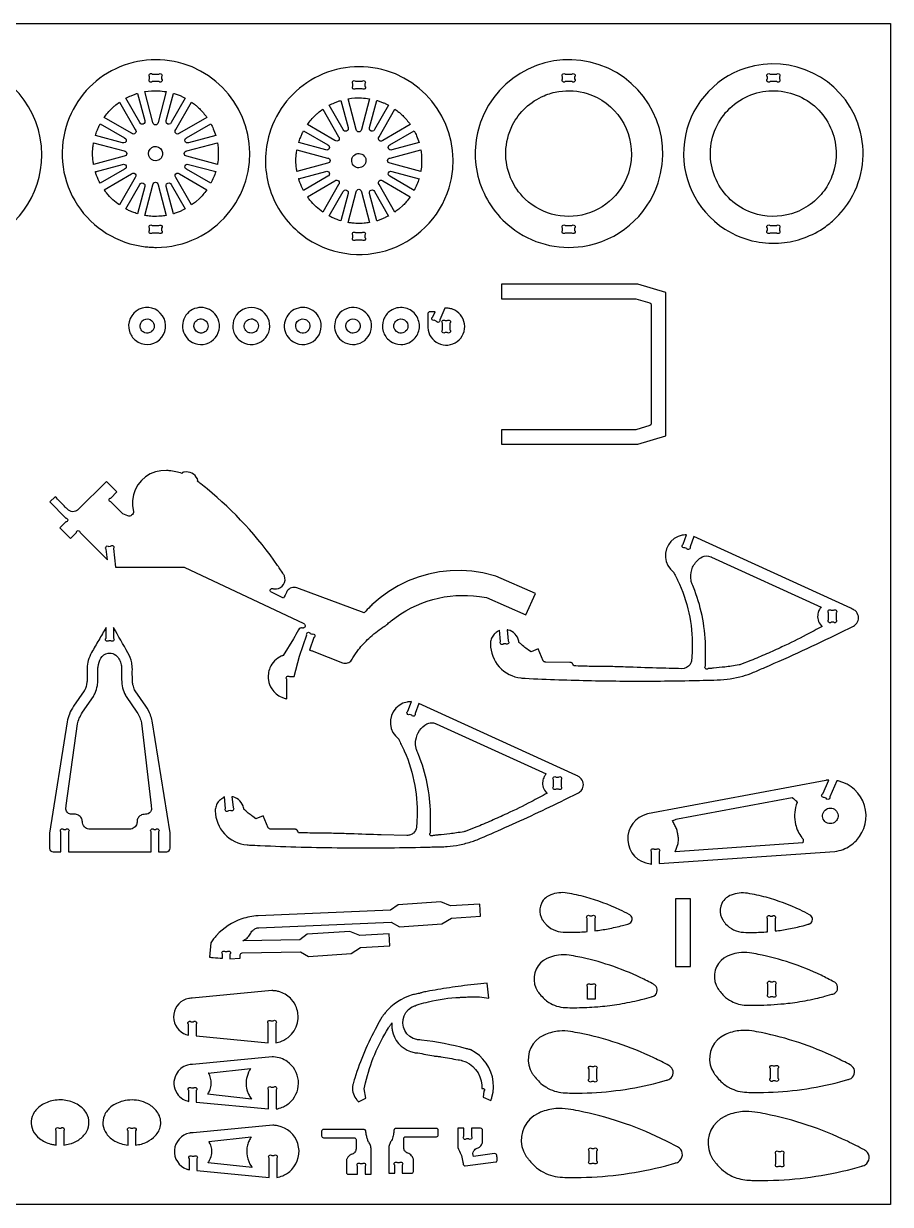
# Model space of a CAD drawing. Extents: x -15.6 to 56.9, y 0.6 to 39.9.
# Drawn here: x 28.03 to 56.89, y 0.56 to 39.87 of the extents above; entities that cross this region are included whole.
import ezdxf

# ---------------------------------------------------------------- set-up
doc = ezdxf.new("R2010")
doc.units = 0
doc.header["$MEASUREMENT"] = 0
doc.layers.get('0').update_dxf_attribs({"linetype": 'CONTINUOUS'})
doc.layers.add('SECTIONCUTEDGES', color=18, linetype='CONTINUOUS')

msp = doc.modelspace()

# ---------------------------------------------------------------- linework, layer by layer
msp.add_lwpolyline([(56.886, 0.563), (-15.622, 0.563), (-15.622, 39.866), (56.886, 39.866)], close=True)
at = {"layer": 'SECTIONCUTEDGES'}
for points in [[(22.978, 33.67, 0.325322), (26.472, 32.524, 0.325497), (28.635, 35.494, 0.371858), (25.968, 38.584, 0.371962), (22.523, 36.398, 0.115164), (22.432, 34.979, 0.115322)], [(32.447, 32.419, 0.112364), (33.79, 32.727, 0.210055), (35.423, 34.638, 0.414116), (33.336, 38.531, 0.414311), (29.443, 36.444, 0.221929), (29.822, 33.827, 0.222236), (32.07, 32.44, 0.015157), (32.252, 32.424, 0.014233)], [(44.256, 33.086, 0.206957), (46.651, 32.452, 0.283205), (49.153, 34.566, 0.410681), (47.195, 38.496, 0.410721), (43.242, 36.586, 0.157062), (43.185, 34.674, 0.156826)], [(51.37, 33.028, 0.096009), (52.413, 32.609, 0.068853), (53.262, 32.565, 0.067711), (54.012, 32.732, 0.064759), (54.722, 33.106, 0.042288), (55.093, 33.418, 0.076087), (55.634, 34.152, 0.210202), (55.802, 36.549, 0.404304), (52.073, 38.385, 0.290152), (50.026, 35.931, 0.289788)], [(32.311, 38.185), (32.532, 38.185, -1), (32.621, 38.096), (32.621, 38.023, -1), (32.532, 37.935), (32.311, 37.935, -1), (32.222, 38.023), (32.222, 38.096, -1)], [(37.16, 32.944, 0.254136), (40.073, 32.307, 0.254134), (42.192, 34.403, 0.414116), (40.105, 38.297, 0.414311), (36.213, 36.21, 0.14489), (36.203, 34.438, 0.144775)], [(46.063, 38.185), (46.284, 38.185, -1), (46.373, 38.096), (46.373, 38.023, -1), (46.284, 37.935), (46.063, 37.935, -1), (45.974, 38.023), (45.974, 38.096, -1)], [(52.879, 38.185), (53.101, 38.185, -1), (53.189, 38.096), (53.189, 38.023, -1), (53.101, 37.935), (52.879, 37.935, -1), (52.791, 38.023), (52.791, 38.096, -1)], [(39.08, 37.95), (39.302, 37.95, -1), (39.39, 37.862), (39.39, 37.789, -1), (39.302, 37.7), (39.08, 37.7, -1), (38.992, 37.789), (38.992, 37.862, -1)], [(31.817, 37.543), (32.06, 36.637, -1), (31.898, 36.57), (31.429, 37.382, -0.012176), (31.605, 37.466, -0.019565), (31.717, 37.511, -0.009363), (31.767, 37.527, 0.003121)], [(32.779, 37.601), (32.505, 36.58, -1), (32.334, 36.58), (32.061, 37.601, -0.057699), (32.509, 37.629, -0.024823)], [(33.411, 37.384), (32.941, 36.57, -1), (32.779, 36.637), (33.022, 37.545, 0.006199), (33.032, 37.542, -0.0186), (33.041, 37.54), (33.235, 37.469, -0.018388), (33.323, 37.428, 0.006129)], [(39.548, 37.367), (39.274, 36.345, -1), (39.104, 36.345), (38.83, 37.366, -0.057699), (39.278, 37.394, -0.024823)], [(44.729, 34.026, -0.211285), (44.082, 35.587, -0.111358), (44.309, 36.492, -0.08886), (44.739, 37.064, -0.085912), (45.358, 37.467, -0.063127), (45.846, 37.608, -0.114379), (46.794, 37.538, -0.173245), (47.917, 36.694, -0.172762), (48.253, 35.326, -0.286521), (46.897, 33.577, -0.286207)], [(54.357, 33.959, -0.083314), (53.751, 33.594, -0.158081), (52.465, 33.514, -0.418063), (50.968, 36.087, -0.417665), (53.561, 37.552, -0.195857), (54.802, 36.582, -0.195502), (55.014, 35.017, -0.076037), (54.765, 34.434, -0.077055)], [(31.216, 37.251), (31.745, 36.336, -1), (31.624, 36.215), (30.709, 36.743, -0.014778), (30.832, 36.9, -0.028539), (30.975, 37.053, -0.018438), (31.064, 37.132, -0.011345)], [(34.131, 36.744), (33.215, 36.215, -1), (33.094, 36.336), (33.623, 37.251, 0.006303), (33.688, 37.204, -0.01891), (33.752, 37.155, -0.017187), (33.829, 37.088, -0.012321), (33.93, 36.987, -0.018926), (34.013, 36.893, -0.012469)], [(37.986, 37.017), (38.514, 36.101, -1), (38.394, 35.98), (37.478, 36.509, -0.014778), (37.601, 36.666, -0.028539), (37.745, 36.819, -0.018438), (37.834, 36.898, -0.011345)], [(38.587, 37.309), (38.829, 36.403, -1), (38.667, 36.336), (38.199, 37.148, -0.012176), (38.374, 37.231, -0.019565), (38.487, 37.276, -0.009363), (38.537, 37.293, 0.003121)], [(40.18, 37.15), (39.711, 36.336, -1), (39.549, 36.403), (39.792, 37.31, 0.006199), (39.801, 37.308, -0.0186), (39.81, 37.305), (40.004, 37.234, -0.018388), (40.093, 37.193, 0.006129)], [(40.9, 36.509), (39.984, 35.98, -1), (39.864, 36.101), (40.392, 37.017, 0.006303), (40.457, 36.969, -0.01891), (40.521, 36.921, -0.017187), (40.598, 36.853, -0.012321), (40.699, 36.753, -0.018926), (40.783, 36.659, -0.012469)], [(30.577, 36.531), (31.39, 36.062, -1), (31.322, 35.9), (30.417, 36.142, -0.012918), (30.473, 36.304, -0.018758), (30.518, 36.412, -0.010898), (30.547, 36.472, 0.003632)], [(34.423, 36.143), (33.517, 35.9, -1), (33.45, 36.062), (34.262, 36.531, -0.026072), (34.342, 36.362, -0.02074)], [(37.347, 36.296), (38.159, 35.827, -1), (38.092, 35.665), (37.186, 35.908, -0.012918), (37.242, 36.069, -0.018758), (37.287, 36.178, -0.010898), (37.317, 36.237, 0.003632)], [(41.192, 35.908), (40.286, 35.665, -1), (40.219, 35.827), (41.031, 36.296, -0.026072), (41.111, 36.128, -0.020703)], [(30.359, 35.899), (31.38, 35.626, -1), (31.38, 35.455), (30.359, 35.181, 0.006429), (30.347, 35.255, -0.01929), (30.336, 35.329), (30.326, 35.54), (30.336, 35.752, -0.018896), (30.347, 35.825, 0.006298)], [(32.511, 35.32, -0.781821), (32.237, 35.691, -0.781093), (32.653, 35.492, -0.122906), (32.603, 35.389, -0.122447)], [(34.481, 35.181), (33.459, 35.455, -1), (33.459, 35.626), (34.48, 35.899, -0.035509), (34.51, 35.57, -0.037792), (34.493, 35.26, -0.007975), (34.487, 35.22, 0.002658)], [(37.128, 35.665), (38.149, 35.391, -1), (38.149, 35.22), (37.129, 34.947, 0.006429), (37.116, 35.02, -0.01929), (37.106, 35.094), (37.095, 35.306), (37.106, 35.517, -0.018896), (37.116, 35.591, 0.006298)], [(39.279, 35.085, -0.385134), (38.979, 35.193, -0.384041), (39.056, 35.503, -0.445044), (39.398, 35.418, -0.443903)], [(41.25, 34.947), (40.229, 35.22, -1), (40.229, 35.391), (41.25, 35.665, -0.035509), (41.279, 35.335, -0.037792), (41.262, 35.025, -0.007975), (41.256, 34.986, 0.002658)], [(30.415, 34.937), (31.323, 35.181, -1), (31.39, 35.019), (30.578, 34.55, -0.020623), (30.457, 34.815, -0.019978), (30.42, 34.919, -0.019766), (30.418, 34.928, 0.006588)], [(34.262, 34.55), (33.45, 35.019, -1), (33.517, 35.181), (34.423, 34.938, -0.023422), (34.352, 34.743, -0.022807)], [(30.709, 34.337), (31.624, 34.865, -1), (31.745, 34.745), (31.217, 33.829, -0.024397), (31.004, 34.002, -0.042082), (30.79, 34.229, -0.010889), (30.749, 34.282, 0.00363)], [(33.623, 33.829), (33.094, 34.745, -1), (33.215, 34.865), (34.13, 34.337, -0.014529), (33.995, 34.164, -0.022653), (33.9, 34.06), (33.752, 33.925, -0.018394), (33.688, 33.876, 0.006131)], [(37.185, 34.703), (38.092, 34.946, -1), (38.159, 34.784), (37.347, 34.315, -0.020623), (37.226, 34.581, -0.019978), (37.189, 34.684, -0.019766), (37.187, 34.694, 0.006588)], [(37.478, 34.102), (38.394, 34.631, -1), (38.514, 34.51), (37.986, 33.595, -0.024397), (37.773, 33.768, -0.042082), (37.559, 33.994, -0.010889), (37.518, 34.048, 0.00363)], [(40.392, 33.595), (39.864, 34.51, -1), (39.984, 34.631), (40.9, 34.103, -0.014529), (40.764, 33.93, -0.022653), (40.67, 33.825), (40.521, 33.691, -0.018394), (40.458, 33.642, 0.006131)], [(41.031, 34.315), (40.219, 34.784, -1), (40.286, 34.946), (41.192, 34.704, -0.023422), (41.122, 34.508, -0.022807)], [(31.429, 33.698), (31.898, 34.51, -1), (32.06, 34.443), (31.817, 33.537, -0.012234), (31.661, 33.591, -0.017991), (31.557, 33.635, -0.010478), (31.493, 33.666, 0.003492)], [(32.061, 33.479), (32.334, 34.501, -1), (32.505, 34.501), (32.779, 33.48, -0.013089), (32.596, 33.457, -0.036535), (32.316, 33.451, -0.015577), (32.203, 33.46, -0.012352)], [(33.022, 33.536), (32.779, 34.443, -1), (32.941, 34.51), (33.411, 33.697, 0.006248), (33.323, 33.653, -0.018746), (33.235, 33.611), (33.041, 33.541, -0.018599), (33.032, 33.538, 0.006199)], [(38.199, 33.463), (38.668, 34.276, -1), (38.829, 34.209), (38.587, 33.303, -0.012234), (38.431, 33.357, -0.017991), (38.327, 33.4, -0.010478), (38.262, 33.431, 0.003492)], [(38.83, 33.245), (39.104, 34.266, -1), (39.274, 34.266), (39.548, 33.245, -0.013089), (39.365, 33.223, -0.036535), (39.085, 33.216, -0.015577), (38.972, 33.225, -0.012352)], [(39.792, 33.301), (39.549, 34.209, -1), (39.711, 34.276), (40.18, 33.462, 0.006248), (40.093, 33.419, -0.018746), (40.004, 33.377), (39.81, 33.306, -0.018599), (39.801, 33.304, 0.006199)], [(32.621, 33.057), (32.621, 32.984, -1), (32.532, 32.896), (32.311, 32.896, -1), (32.222, 32.984), (32.222, 33.057, -1), (32.311, 33.146), (32.532, 33.146, -1)], [(46.063, 33.146), (46.284, 33.146, -1), (46.373, 33.057), (46.373, 32.984, -1), (46.284, 32.896), (46.063, 32.896, -1), (45.974, 32.984), (45.974, 33.057, -1)], [(52.879, 33.146), (53.101, 33.146, -1), (53.189, 33.057), (53.189, 32.984, -1), (53.101, 32.896), (52.879, 32.896, -1), (52.791, 32.984), (52.791, 33.057, -1)], [(39.08, 32.911), (39.302, 32.911, -1), (39.39, 32.823), (39.39, 32.75, -1), (39.302, 32.661), (39.08, 32.661, -1), (38.992, 32.75), (38.992, 32.823, -1)], [(43.943, 25.864), (48.481, 25.864), (49.409, 26.145), (49.409, 30.913), (48.481, 31.194), (43.943, 31.194), (43.943, 30.709), (48.409, 30.709), (48.88, 30.568, -0.331314), (48.925, 30.508), (48.925, 26.549, -0.331314), (48.88, 26.489), (48.409, 26.348), (43.943, 26.348)], [(31.749, 29.326, 0.865068), (32.651, 30.144, 0.86425), (31.552, 29.618, 0.072818), (31.629, 29.458, 0.072347)], [(33.566, 29.308, 0.318391), (34.276, 29.289, 0.317954), (34.53, 29.954, 0.517503), (33.591, 30.312, 0.517001)], [(35.216, 29.326, 0.74091), (36.199, 29.977, 0.740811), (35.02, 29.984, 0.14889), (35.018, 29.625, 0.148825)], [(36.93, 29.326, 0.331799), (37.665, 29.29, 0.331521), (37.909, 29.984, 0.502041), (36.979, 30.312, 0.501728)], [(38.652, 29.29, 0.63423), (39.609, 29.859, 0.633992), (38.561, 30.236, 0.223996), (38.384, 29.742, 0.223818)], [(40.222, 29.308, 0.166963), (40.587, 29.185, 0.218695), (41.065, 29.409, 0.177291), (41.206, 29.793, 0.171132), (41.065, 30.192, 0.189397), (40.686, 30.409, 0.183559), (40.246, 30.311, 0.164151), (40.013, 30.011, 0.158029), (40.003, 29.618, 0.081931), (40.083, 29.452, 0.075339)], [(42.055, 30.394), (41.886, 30.008, -1), (41.769, 29.962), (41.702, 29.992, -1), (41.657, 30.108), (41.729, 30.274), (41.548, 30.274, 0.146455), (41.515, 30.257, 0.196282), (41.482, 30.182), (41.483, 29.749, 0.597776), (42.463, 29.285, 0.597766), (42.309, 30.359, 0.052723), (42.194, 30.387, 0.044487)], [(32.069, 29.575, -0.127868), (31.962, 29.645, -0.137935), (31.908, 29.753, -0.320239), (32.025, 30.006, -0.324958), (32.299, 29.976, -0.217691), (32.377, 29.794, -0.220677), (32.29, 29.618, -0.140127), (32.164, 29.565, -0.112138)], [(33.874, 29.572, -0.15519), (33.747, 29.658, -0.312546), (33.731, 29.923, -0.392669), (34.039, 30.011, -0.389755), (34.152, 29.709, -0.204093), (34.026, 29.584, -0.136251), (33.886, 29.569, -0.015884), (33.88, 29.57, -0.015468)], [(35.458, 29.618, -0.389326), (35.417, 29.938, -0.393682), (35.73, 30.003, -0.425563), (35.804, 29.672, -0.30245), (35.56, 29.569, -0.064927), (35.506, 29.587, -0.063676)], [(37.1, 29.719, -0.275396), (37.141, 29.952, -0.267762), (37.37, 30.032, -0.183622), (37.507, 29.948, -0.175376), (37.558, 29.788, -0.249087), (37.449, 29.601, -0.472136)], [(38.915, 29.578, -0.160814), (38.8, 29.669, -0.156528), (38.76, 29.813, -0.261047), (38.877, 30.004, -0.251161), (39.109, 30.009, -0.13635), (39.195, 29.929, -0.240204), (39.214, 29.709, -0.195756), (39.092, 29.584, -0.192418)], [(40.509, 29.578, -0.355945), (40.356, 29.836, -0.188687), (40.44, 29.983, -0.315158), (40.713, 30.002, -0.316961), (40.822, 29.753, -0.219082), (40.706, 29.594, -0.217765)], [(42.06, 29.98), (42.134, 29.98, -1), (42.222, 29.892), (42.222, 29.67, -1), (42.134, 29.582), (42.06, 29.582, -1), (41.972, 29.67), (41.972, 29.892, -1)], [(28.898, 23.943), (29.436, 23.404, -1), (29.436, 23.279), (29.235, 23.079), (29.585, 22.728), (29.785, 22.928, -1), (29.91, 22.928), (30.816, 22.02), (30.781, 22.368, -1), (30.86, 22.464), (30.925, 22.471, -1), (31.022, 22.392), (31.085, 21.776), (33.37, 21.776), (37.357, 19.893, -0.168887), (37.396, 19.852, -0.362921), (37.371, 19.761, -0.089504), (37.348, 19.75, -0.079719), (37.319, 19.748, 0.015746), (37.282, 19.75, 0.104795), (37.241, 19.741, 0.167951), (37.178, 19.684, -0.009744), (37.01, 19.39), (36.665, 18.833, -0.104608), (36.654, 18.827, 0.035992), (36.608, 18.81, 0.188726), (36.23, 18.422, 0.136053), (36.177, 18.015, 0.111308), (36.288, 17.724, 0.142971), (36.62, 17.443, 0.032757), (36.679, 17.422, 0.017693), (36.791, 17.393), (36.791, 18.041, -1), (36.879, 18.129), (37.041, 18.129), (37.21, 18.816), (37.458, 19.516, -1), (37.571, 19.57), (37.64, 19.545, -1), (37.693, 19.432), (37.545, 19.015, -0.0051), (37.645, 18.983, -0.011435), (37.69, 18.967), (38.646, 18.591, 0.161502), (38.816, 18.585, 0.169689), (38.948, 18.68, 0.018768), (38.993, 18.751, -0.030198), (39.181, 19.028, -0.042786), (39.524, 19.404, -0.036783), (39.988, 19.771, -0.013895), (40.037, 19.803, 0.025116), (40.085, 19.835, 0.025774), (40.15, 19.889, -0.018155), (40.269, 19.991, -0.204103), (43.202, 20.802), (43.439, 20.762), (44.754, 20.187), (45.067, 20.902), (43.752, 21.477), (43.313, 21.58), (42.955, 21.636), (42.593, 21.66), (42.23, 21.653), (41.869, 21.614), (41.513, 21.544), (41.165, 21.444), (40.826, 21.313), (40.5, 21.154), (40.189, 20.967), (39.896, 20.754), (39.622, 20.516, 0.013028), (39.57, 20.465, -0.002171), (39.369, 20.256), (37.124, 21.087, 0.161142), (36.944, 21.087, 0.167596), (36.807, 20.982, 0.03262), (36.78, 20.935, -0.002417), (36.683, 20.74), (36.255, 20.955, -0.162704), (36.238, 20.982, -0.252017), (36.255, 21.045, -0.283369), (36.321, 21.062, 0.098494), (36.445, 21.049, 0.501374), (36.71, 21.481, 0.048434), (36.684, 21.531, 0.007698), (36.486, 21.828, 0.069513), (34.139, 24.378, 0.005338), (33.928, 24.548, 0.010401), (33.817, 24.632, -0.035073), (33.828, 24.651, 0.136057), (33.831, 24.662, 0.100505), (33.83, 24.67, 0.016455), (33.812, 24.712, 0.341491), (33.373, 24.939, 0.016455), (33.328, 24.929, 0.112005), (33.322, 24.926, 0.134653), (33.317, 24.92, -0.022312), (33.306, 24.892, 0.028235), (33.093, 24.95, 0.028606), (32.879, 24.983, 0.006314), (32.812, 24.988, 0.013802), (32.781, 24.989), (32.597, 24.982), (32.417, 24.943), (32.246, 24.875), (32.089, 24.778), (31.95, 24.656), (31.834, 24.513), (31.745, 24.352), (31.684, 24.178), (31.653, 23.996), (31.653, 23.812), (31.685, 23.63, -0.120312), (31.671, 23.561, -0.115005), (31.625, 23.503, -0.125142), (31.565, 23.476, -0.119875), (31.497, 23.481), (31.337, 23.543), (30.934, 23.95, -1), (30.934, 24.075), (31.136, 24.276), (30.786, 24.627), (29.849, 23.691, -0.145804), (29.714, 23.624, -0.210214), (29.527, 23.67, -0.016381), (29.519, 23.676, -0.008191), (29.503, 23.691, -0.009829), (29.416, 23.775, 0.001638), (29.075, 24.119)], [(50.341, 22.793), (50.219, 22.451, -1), (50.107, 22.397), (50.038, 22.422, -1), (49.984, 22.535), (50.096, 22.85, -0.009124), (50.002, 22.843, 0.035207), (49.952, 22.836), (49.815, 22.794), (49.689, 22.724), (49.581, 22.629), (49.495, 22.514), (49.434, 22.384), (49.401, 22.244), (49.399, 22.1), (49.426, 21.959), (49.481, 21.827), (49.563, 21.708), (49.668, 21.61, -0.066761), (49.68, 21.587, 0.023228), (49.698, 21.544, 0.00512), (49.782, 21.377, -0.014428), (49.862, 21.208, -0.05613), (50.204, 20.108, -0.057387), (50.288, 18.984, -0.014084), (50.268, 18.682, -0.122169), (50.216, 18.536, -0.258679), (49.942, 18.393, -0.000991), (49.096, 18.415, -0.003047), (48.063, 18.45, 0.006155), (47.506, 18.465, 0.003714), (47.222, 18.467, -0.004918), (46.937, 18.47, -0.002398), (46.64, 18.478, 0.000799), (46.343, 18.486, 0.028598), (46.319, 18.542, 0.161536), (46.267, 18.592, 0.057098), (46.243, 18.601, 0.047308), (46.213, 18.605), (45.416, 18.606, -0.081624), (45.377, 18.617, -0.074835), (45.34, 18.641, -0.020482), (45.333, 18.648, -0.045194), (45.33, 18.652), (45.164, 19.053), (44.924, 18.954), (44.87, 18.989, -0.015251), (44.715, 19.104, -0.015251), (44.568, 19.228, 0.009145), (44.528, 19.261, -0.096768), (44.52, 19.271, -0.120073), (44.516, 19.286, 0.047499), (44.513, 19.314, 0.141524), (44.389, 19.548, 0.141524), (44.159, 19.681, 0.016567), (44.14, 19.685, -0.005522), (44.122, 19.688), (44.159, 19.322, -1), (44.08, 19.225), (44.007, 19.218, -1), (43.91, 19.297), (43.872, 19.675, 0.004185), (43.763, 19.601, 0.073254), (43.67, 19.514, 0.086359), (43.593, 19.374, 0.085895), (43.568, 19.215, 0.181323), (43.866, 18.457, 0.182665), (44.584, 18.086, 0.017132), (44.723, 18.074, 0.002988), (45.848, 18.028, 0.006952), (48.015, 17.982, 0.006952), (50.183, 17.997, 0.001959), (51.124, 18.02, 0.061284), (51.977, 18.149, 0.032703), (52.329, 18.273, 0.000916), (52.707, 18.436, 0.00617), (53.961, 18.995, 0.006143), (55.206, 19.589), (55.659, 19.814, 0.107121), (55.768, 19.911, 0.158648), (55.825, 20.087, 0.179758), (55.753, 20.283, 0.084569), (55.659, 20.36, 0.011402), (55.629, 20.377, 0.006019), (55.57, 20.406)], [(50.841, 18.396), (50.818, 18.396, -1), (50.73, 18.484), (50.73, 18.535, -0.005457), (50.73, 18.791, -0.005557), (50.733, 18.912, 0.010785), (50.734, 19.034, 0.044291), (50.638, 20.045, 0.045327), (50.37, 21, 0.011839), (50.284, 21.21, -0.056794), (50.248, 21.327, -0.12358), (50.27, 21.682, -0.12042), (50.46, 21.994, -0.074062), (50.618, 22.112, -0.231079), (50.903, 22.121, -0.017826), (50.915, 22.115, 0.011527), (50.928, 22.109), (54.582, 20.443, 0.033575), (54.526, 20.364, 0.089461), (54.472, 20.224, 0.115413), (54.481, 20.017, 0.115536), (54.58, 19.836, 0.020408), (54.597, 19.819, -0.006802), (54.615, 19.801, -0.003887), (54.084, 19.518, -0.01123), (53.275, 19.118, -0.006478), (52.761, 18.886, -0.006479), (52.241, 18.667), (51.891, 18.529, -0.027258), (51.849, 18.52, -0.004531), (51.595, 18.479, -0.00906), (51.374, 18.45, -0.005336), (50.999, 18.411, -0.019134), (50.96, 18.409, -0.021054)], [(54.83, 20.028), (54.83, 20.249, -1), (54.918, 20.338), (54.992, 20.338, -1), (55.08, 20.249), (55.08, 20.028, -1), (54.992, 19.939), (54.918, 19.939, -1)], [(29.272, 12.299), (29.272, 12.958, -1), (29.36, 13.046), (29.433, 13.046, -1), (29.522, 12.958), (29.522, 12.299), (32.272, 12.299), (32.272, 12.958, -1), (32.36, 13.046), (32.433, 13.046, -1), (32.522, 12.958), (32.522, 12.299), (32.793, 12.3, 0.185813), (32.869, 12.339, 0.172664), (32.904, 12.424), (32.904, 12.925), (32.309, 16.653, 0.048631), (32.251, 16.853, 0.053476), (32.097, 17.145), (31.743, 17.662, -0.042369), (31.71, 17.727, -0.05136), (31.661, 17.895, -0.022282), (31.653, 17.959, -0.018567), (31.649, 18.036, -0.006146), (31.648, 18.376, 0.052443), (31.627, 18.593, 0.080341), (31.503, 18.922, 0.0006), (31.022, 19.76), (31.022, 19.412, -1), (30.933, 19.323), (30.86, 19.323, -1), (30.772, 19.412), (30.772, 19.76, -0.001265), (30.531, 19.346, 0.003794), (30.292, 18.931, 0.058244), (30.182, 18.67, 0.063092), (30.142, 18.413, 0.016618), (30.143, 18.106, -0.039019), (30.136, 17.942, -0.08946), (30.054, 17.673, -0.007435), (30.05, 17.666, -0.011972), (30.048, 17.662), (29.693, 17.145, 0.048899), (29.553, 16.885, 0.053441), (29.476, 16.627), (28.888, 12.923), (28.889, 12.411, 0.185957), (28.928, 12.334, 0.172664), (29.013, 12.299, 0.016956), (29.103, 12.298, -0.004396)], [(29.475, 13.621, -0.187835), (29.435, 13.75, -0.028282), (29.441, 13.796, 0.010555), (29.448, 13.841), (29.827, 16.555, -0.055767), (29.883, 16.745, -0.048899), (29.991, 16.944), (30.353, 17.473, 0.039283), (30.408, 17.58, 0.054551), (30.483, 17.831, 0.021912), (30.495, 17.923, 0.018988), (30.501, 18.03, 0.00723), (30.501, 18.374, -0.03342), (30.505, 18.46, -0.101204), (30.6, 18.743, -0.223836), (30.838, 18.909, -0.159962), (31.048, 18.877, -0.155534), (31.203, 18.725, -0.055982), (31.266, 18.565, -0.058348), (31.29, 18.402, -0.012826), (31.291, 18.216, 0.009225), (31.29, 18.03, 0.056267), (31.325, 17.756, 0.058965), (31.417, 17.509, 0.007426), (31.429, 17.487, 0.011972), (31.437, 17.473), (31.799, 16.944, -0.04427), (31.896, 16.77, -0.04711), (31.955, 16.592, -0.004249), (31.957, 16.584, -0.011983), (31.957, 16.582), (32.272, 13.841, -0.002653), (32.283, 13.75, -0.124044), (32.272, 13.669, -0.265958), (32.128, 13.553, -0.032026), (32.042, 13.545, 0.095423), (31.956, 13.526, 0.129798), (31.856, 13.448, 0.129739), (31.808, 13.329, 0.026744), (31.805, 13.281, -0.059933), (31.798, 13.233, -0.165101), (31.711, 13.103, -0.156708), (31.556, 13.048), (30.237, 13.048, -0.145829), (30.091, 13.096, -0.209993), (29.989, 13.265, -0.017729), (29.983, 13.328, 0.079747), (29.969, 13.39, 0.142824), (29.883, 13.5, 0.142126), (29.751, 13.547, 0.022063), (29.671, 13.548, -0.046173), (29.591, 13.553, -0.187835)], [(41.182, 17.24), (41.06, 16.898, -1), (40.948, 16.845), (40.879, 16.869, -1), (40.825, 16.982), (40.937, 17.297, -0.009124), (40.843, 17.29, 0.035207), (40.793, 17.284), (40.656, 17.241), (40.531, 17.171), (40.422, 17.077), (40.336, 16.962), (40.275, 16.832), (40.242, 16.692), (40.24, 16.548), (40.267, 16.407), (40.322, 16.274), (40.404, 16.156), (40.509, 16.057, -0.066761), (40.521, 16.035, 0.023228), (40.54, 15.991, 0.00512), (40.623, 15.824, -0.014428), (40.703, 15.656, -0.058639), (41.054, 14.507, -0.059897), (41.125, 13.332, -0.014451), (41.105, 13.117, -0.181237), (41.006, 12.923, -0.094922), (40.908, 12.864, -0.087412), (40.786, 12.841), (39.937, 12.862, -0.003047), (38.904, 12.897, 0.006155), (38.347, 12.913, 0.003714), (38.063, 12.915, -0.004918), (37.778, 12.918, -0.002398), (37.481, 12.925, 0.000799), (37.184, 12.934, 0.028598), (37.16, 12.989, 0.161536), (37.108, 13.04, 0.057098), (37.084, 13.048, 0.047308), (37.054, 13.053), (36.257, 13.053, -0.088454), (36.219, 13.063, -0.074835), (36.181, 13.089, -0.020482), (36.174, 13.096, -0.045194), (36.171, 13.099), (36.005, 13.501), (35.765, 13.401), (35.659, 13.474, -0.015251), (35.543, 13.561, -0.012477), (35.409, 13.675, 0.009145), (35.369, 13.709, -0.096768), (35.361, 13.719, -0.120073), (35.357, 13.733, 0.047499), (35.354, 13.761, 0.141524), (35.23, 13.996, 0.141524), (35, 14.128, 0.016567), (34.982, 14.132, -0.005522), (34.963, 14.136), (35, 13.769, -1), (34.921, 13.673), (34.848, 13.665, -1), (34.752, 13.744), (34.713, 14.123, 0.004185), (34.604, 14.048, 0.073254), (34.511, 13.961, 0.086359), (34.434, 13.821, 0.085895), (34.409, 13.663, 0.185891), (34.718, 12.895, 0.184789), (35.466, 12.529, 0.011293), (35.553, 12.523, -0.000025), (35.901, 12.507, 0.008699), (38.633, 12.433, 0.008533), (41.418, 12.453, 0.002513), (41.616, 12.459, -0.003747), (41.813, 12.464, 0.001648), (42.017, 12.469, 0.012595), (42.126, 12.474, 0.03009), (42.542, 12.532, 0.028719), (42.967, 12.642, 0.022705), (43.126, 12.701, 0.003791), (44.052, 13.104, 0.004936), (45.051, 13.559, 0.004909), (46.047, 14.036), (46.5, 14.262, 0.107121), (46.609, 14.359, 0.158648), (46.666, 14.535, 0.179758), (46.594, 14.73, 0.084569), (46.5, 14.808, 0.011402), (46.47, 14.824, 0.006019), (46.412, 14.853)], [(41.682, 12.843), (41.659, 12.843, -1), (41.571, 12.932), (41.571, 12.983, -0.005457), (41.571, 13.238, -0.002886), (41.574, 13.406, 0.011204), (41.575, 13.573, 0.045332), (41.465, 14.571, 0.045335), (41.177, 15.533, 0.013972), (41.13, 15.643, -0.030249), (41.106, 15.703, -0.04675), (41.083, 15.807, -0.071998), (41.086, 16.027, -0.113056), (41.209, 16.334, -0.112492), (41.455, 16.557, -0.11859), (41.596, 16.597, -0.115868), (41.744, 16.569, -0.017826), (41.756, 16.563, 0.011527), (41.769, 16.557), (45.423, 14.89, 0.03732), (45.362, 14.802, 0.102803), (45.31, 14.647, 0.112003), (45.33, 14.442, 0.112091), (45.438, 14.266, 0.01533), (45.447, 14.257, -0.00511), (45.456, 14.249, -0.003887), (44.925, 13.966, -0.01123), (44.116, 13.566, -0.006478), (43.602, 13.334, -0.006479), (43.082, 13.115), (42.732, 12.977, -0.027258), (42.69, 12.967, -0.004531), (42.436, 12.927, -0.00906), (42.215, 12.897, -0.005336), (41.84, 12.859, -0.019134), (41.801, 12.857, -0.021054)], [(45.671, 14.475), (45.671, 14.697, -1), (45.759, 14.785), (45.833, 14.785, -1), (45.921, 14.697), (45.921, 14.475, -1), (45.833, 14.387), (45.759, 14.387, -1)], [(48.938, 11.891), (48.938, 12.296, -1), (49.026, 12.384), (49.099, 12.384, -1), (49.188, 12.296), (49.188, 11.906), (55.037, 12.313, 0.064499), (55.31, 12.38, 0.11269), (55.754, 12.68, 0.26871), (56.024, 13.844, 0.268886), (55.149, 14.656, 0.009244), (55.126, 14.661, -0.003081), (55.103, 14.666), (54.867, 14.128, -1), (54.751, 14.082), (54.683, 14.111, -1), (54.638, 14.228), (54.838, 14.684, 0.007419), (54.767, 14.68, 0.015637), (54.734, 14.676), (48.797, 13.56, 0.364198), (48.143, 12.688, 0.365133), (48.889, 11.896, 0.008463), (48.913, 11.893, -0.002821)], [(49.72, 12.299), (49.816, 12.577, 0.033242), (49.824, 12.62, 0.018338), (49.83, 12.7, 0.037378), (49.828, 12.765, 0.017912), (49.808, 12.9, 0.022888), (49.784, 13.006, 0.034926), (49.761, 13.072, 0.01324), (49.698, 13.208, -0.004413), (49.632, 13.342, 0.006445), (49.714, 13.368, -0.019338), (49.797, 13.391), (53.62, 14.111), (53.665, 14.074, -0.018379), (53.707, 14.033, -0.018378), (53.747, 13.99), (53.783, 13.944), (53.751, 13.857, 0.139305), (53.73, 13.208, 0.102133), (53.94, 12.771, 0.033661), (53.964, 12.743, -0.097619), (53.975, 12.727, -0.082482), (53.979, 12.711, -0.025939), (53.979, 12.661, -0.02594), (53.977, 12.64, -0.012951), (53.97, 12.596)], [(54.709, 13.307, -0.908595), (55.024, 13.714, -0.9083), (54.793, 13.254, -0.048053), (54.749, 13.276, -0.047891)], [(34.214, 8.79, 0.003806), (34.344, 8.778, 0.001632), (34.648, 8.755), (34.648, 8.888, -1), (34.737, 8.976), (34.81, 8.976, -1), (34.898, 8.888), (34.898, 8.738), (35.242, 8.758), (35.242, 8.869, -0.408796), (35.303, 8.931), (37.246, 8.967), (37.515, 8.812), (38.934, 8.918), (39.249, 9.109), (40.221, 9.167), (40.197, 9.566), (39.221, 9.508), (38.891, 9.641), (37.471, 9.552), (37.221, 9.367), (35.322, 9.336, 0.083049), (35.466, 9.427, 0.08201), (35.574, 9.562, -0.01187), (35.608, 9.62, -0.066267), (35.659, 9.681, -0.078483), (35.754, 9.745, -0.083534), (35.858, 9.773), (40.269, 9.954), (40.538, 9.799), (41.957, 9.905), (42.272, 10.095), (43.244, 10.153), (43.22, 10.553), (42.244, 10.495), (41.914, 10.628), (40.494, 10.539), (40.244, 10.354), (35.833, 10.173, 0.064783), (35.291, 10.064, 0.125373), (34.455, 9.518, 0.01919), (34.353, 9.399), (34.261, 9.273)], [(46.791, 9.645), (46.791, 10.079, -1), (46.879, 10.168), (46.953, 10.168, -1), (47.041, 10.079), (47.041, 9.67, 0.01908), (47.489, 9.737, 0.017443), (47.972, 9.846), (48.147, 9.895, -0.038389), (48.181, 9.906, 0.080703), (48.214, 9.921, 0.501374), (48.231, 10.182, 0.054447), (48.189, 10.21, 0.011126), (47.875, 10.369, 0.045142), (46.741, 10.791, 0.025718), (46.124, 10.926, 0.068137), (45.844, 10.933, 0.069566), (45.578, 10.866, 0.072806), (45.414, 10.769, 0.110709), (45.266, 10.583), (45.232, 10.494), (45.213, 10.401), (45.211, 10.306), (45.224, 10.212), (45.254, 10.121), (45.298, 10.037, 0.021357), (45.325, 9.999, 0.014133), (45.395, 9.913, 0.103358), (45.66, 9.71, 0.100305), (45.994, 9.626, 0.015529), (46.305, 9.621, 0.017374)], [(52.797, 9.638), (52.797, 10.072, -1), (52.886, 10.161), (52.959, 10.161, -1), (53.047, 10.072), (53.047, 9.663, 0.01908), (53.495, 9.73, 0.017443), (53.978, 9.839), (54.153, 9.887, -0.038389), (54.187, 9.899, 0.080703), (54.22, 9.914, 0.501374), (54.237, 10.175, 0.054447), (54.196, 10.203, 0.011126), (53.882, 10.362, 0.045142), (52.748, 10.784, 0.025718), (52.13, 10.918, 0.068137), (51.85, 10.926, 0.069566), (51.585, 10.859, 0.072806), (51.42, 10.762, 0.110709), (51.272, 10.576), (51.238, 10.487), (51.219, 10.394), (51.217, 10.299), (51.231, 10.204), (51.26, 10.114), (51.304, 10.03, 0.021357), (51.331, 9.992, 0.014133), (51.401, 9.906, 0.103358), (51.666, 9.703, 0.100305), (52, 9.619, 0.015529), (52.311, 9.614, 0.017374)], [(45.517, 7.284, 0.065635), (45.774, 7.166, 0.062601), (46.065, 7.116, 0.012318), (46.369, 7.109, 0.017265), (47.033, 7.133, 0.006228), (47.148, 7.143, 0.002281), (47.462, 7.174, 0.012938), (47.782, 7.217, 0.018394), (48.468, 7.351, 0.00664), (48.702, 7.409), (48.936, 7.474, -0.044724), (48.968, 7.485, 0.087071), (49.025, 7.509, 0.501374), (49.049, 7.857, 0.052991), (49.003, 7.889, 0.012578), (48.574, 8.107, 0.062543), (46.48, 8.804, 0.01309), (46.191, 8.854, 0.069731), (45.836, 8.856, 0.049289), (45.569, 8.792, 0.034019), (45.45, 8.742, 0.017944), (45.369, 8.698, 0.01715), (45.34, 8.679), (45.242, 8.598), (45.16, 8.501), (45.095, 8.392), (45.049, 8.274), (45.025, 8.149), (45.021, 8.022), (45.04, 7.897), (45.079, 7.776), (45.138, 7.664, 0.030734), (45.175, 7.612, -0.007019), (45.215, 7.563, 0.03989), (45.366, 7.399, 0.046849)], [(51.595, 7.323, 0.113994), (52.08, 7.195, 0.012132), (52.555, 7.192, 0.014603), (53.016, 7.214, 0.007186), (53.467, 7.255, 0.012938), (53.787, 7.297, 0.018394), (54.473, 7.432, 0.00664), (54.708, 7.49), (54.941, 7.555, -0.044724), (54.973, 7.565, 0.087071), (55.031, 7.59, 0.501374), (55.054, 7.938, 0.052991), (55.008, 7.969, 0.012578), (54.58, 8.188, 0.062543), (52.486, 8.885, 0.01309), (52.196, 8.935, 0.069731), (51.842, 8.936, 0.049289), (51.574, 8.873, 0.034019), (51.456, 8.823, 0.017944), (51.375, 8.779, 0.01715), (51.346, 8.76), (51.248, 8.679), (51.165, 8.582), (51.1, 8.473), (51.055, 8.355), (51.03, 8.23), (51.027, 8.103), (51.045, 7.978), (51.084, 7.857), (51.143, 7.745, 0.030734), (51.181, 7.693, -0.007019), (51.221, 7.644, 0.03239), (51.344, 7.506, 0.073161)], [(39.177, 3.979), (39.42, 4.095), (39.368, 4.411), (39.41, 4.606, -0.083655), (40.179, 6.439, -0.00626), (40.233, 6.522, 0.002087), (40.288, 6.606, 0.006638), (40.288, 6.491, 0.043175), (40.3, 6.36), (40.33, 6.241), (40.376, 6.127), (40.436, 6.019), (40.51, 5.921), (40.597, 5.834), (40.694, 5.758), (40.8, 5.696), (40.914, 5.649), (41.033, 5.617, 0.028044), (41.094, 5.609, -0.017732), (41.155, 5.602, -0.012811), (41.418, 5.554, 0.01328), (41.682, 5.506, 0.012993), (41.802, 5.491, -0.01195), (41.923, 5.476, -0.010726), (42.209, 5.427, 0.00932), (42.494, 5.378, -0.00474), (42.594, 5.361, -0.025801), (42.612, 5.357, -0.314046), (43.285, 4.536, -0.022826), (43.287, 4.48, 0.007607), (43.287, 4.423), (43.297, 4.419, -1), (43.351, 4.327), (43.326, 4.128), (43.583, 4.022, -0.00783), (43.603, 4.078, 0.023494), (43.622, 4.134), (43.656, 4.3), (43.67, 4.468), (43.662, 4.637), (43.634, 4.804), (43.584, 4.966), (43.515, 5.121), (43.427, 5.265), (43.322, 5.398), (43.201, 5.516), (43.066, 5.619), (42.919, 5.703, 0.037256), (42.89, 5.713, -0.003315), (42.772, 5.744, 0.034716), (41.27, 6.032, 0.01139), (41.171, 6.042, -0.034028), (41.118, 6.05), (40.996, 6.088), (40.885, 6.153), (40.792, 6.241), (40.719, 6.346), (40.672, 6.465), (40.652, 6.592), (40.66, 6.72), (40.695, 6.843), (40.757, 6.955), (40.842, 7.051), (40.946, 7.126, -0.025958), (40.974, 7.14, -0.012621), (41.064, 7.177, -0.017599), (41.201, 7.223, -0.012694), (41.512, 7.307, -0.049711), (42.549, 7.454, -0.008291), (42.608, 7.455, 0.013835), (42.666, 7.457, 0.008166), (42.765, 7.465, -0.020152), (42.949, 7.475, -0.024348), (43.206, 7.466, -0.020289), (43.513, 7.429), (43.464, 7.926, 0.009618), (42.593, 7.83, 0.010773), (41.818, 7.713, 0.002048), (41.463, 7.65, 0.021874), (41.294, 7.612, 0.013096), (41.251, 7.599, -0.020745), (41.207, 7.586, -0.016173), (41.123, 7.569, 0.028503), (40.969, 7.533, 0.148721), (40.065, 6.939, 0.008202), (40.014, 6.876, 0.016416), (39.99, 6.843, 0.017481), (39.957, 6.789, 0.006923), (39.784, 6.482, 0.047966), (39.051, 4.76, 0.008193), (38.996, 4.575, 0.054151), (38.978, 4.469, 0.093895), (39.008, 4.24, 0.093895), (39.12, 4.038, 0.028093), (39.148, 4.008, -0.009362)], [(46.806, 7.392), (46.806, 7.802, -1), (46.894, 7.89), (46.967, 7.89, -1), (47.056, 7.802), (47.056, 7.392)], [(52.9, 7.971), (52.973, 7.971, -1), (53.061, 7.883), (53.061, 7.561, -1), (52.973, 7.473), (52.9, 7.473, -1), (52.811, 7.561), (52.811, 7.883, -1)], [(33.518, 6.195), (33.517, 6.556, -1), (33.606, 6.644), (33.679, 6.644, -1), (33.768, 6.556), (33.768, 6.173), (36.175, 5.943), (36.175, 6.584, -1), (36.263, 6.672), (36.336, 6.672, -1), (36.425, 6.584), (36.425, 5.943, 0.047423), (36.611, 5.994, 0.099809), (36.896, 6.172, 0.170073), (37.158, 6.681, 0.122256), (37.112, 7.113, 0.096881), (36.95, 7.382, 0.123217), (36.582, 7.629, 0.038722), (36.467, 7.66, 0.035655), (36.339, 7.676, 0.006019), (36.309, 7.677, 0.014702), (36.297, 7.677), (33.643, 7.428, 0.005876), (33.549, 7.42, 0.023567), (33.526, 7.417, 0.319045), (33.026, 6.897, 0.318903), (33.353, 6.254, 0.035261), (33.426, 6.222, 0.02915)], [(45.496, 4.423, 0.113994), (46.067, 4.273, 0.012132), (46.626, 4.269, 0.059829), (49.159, 4.62), (49.433, 4.696, -0.044724), (49.471, 4.708, 0.087071), (49.539, 4.737, 0.501374), (49.566, 5.146, 0.052991), (49.513, 5.183, 0.012578), (49.008, 5.44, 0.062543), (46.545, 6.26, 0.009794), (46.233, 6.316, 0.06036), (45.866, 6.33, 0.075913), (45.405, 6.219, 0.006314), (45.355, 6.198, 0.013802), (45.333, 6.187), (45.203, 6.113), (45.088, 6.017), (44.991, 5.904), (44.915, 5.776), (44.861, 5.636), (44.832, 5.49), (44.828, 5.341), (44.85, 5.193), (44.896, 5.051), (44.965, 4.919, 0.027175), (44.996, 4.876, -0.003463), (45.056, 4.8, 0.032859), (45.205, 4.634, 0.053889), (45.412, 4.472, 0.018728)], [(51.535, 4.443, 0.113994), (52.106, 4.293, 0.012132), (52.665, 4.289, 0.059829), (55.198, 4.64), (55.473, 4.716, -0.044724), (55.51, 4.728, 0.087071), (55.578, 4.757, 0.501374), (55.606, 5.166, 0.052991), (55.552, 5.203, 0.012578), (55.048, 5.46, 0.062543), (52.584, 6.28, 0.009794), (52.272, 6.336, 0.06036), (51.905, 6.35, 0.075913), (51.444, 6.239, 0.006314), (51.394, 6.218, 0.013802), (51.372, 6.207), (51.242, 6.133), (51.128, 6.037), (51.031, 5.924), (50.954, 5.796), (50.901, 5.656), (50.871, 5.51), (50.867, 5.361), (50.889, 5.213), (50.935, 5.071), (51.005, 4.939, 0.027175), (51.035, 4.896, -0.003463), (51.096, 4.82, 0.032859), (51.244, 4.654, 0.053889), (51.451, 4.492, 0.018728)], [(33.528, 3.99), (33.528, 4.351, -1), (33.617, 4.439), (33.69, 4.439, -1), (33.778, 4.351), (33.778, 3.968), (36.186, 3.738), (36.186, 4.379, -1), (36.274, 4.467), (36.347, 4.467, -1), (36.436, 4.379), (36.436, 3.738, 0.05147), (36.635, 3.794, 0.107286), (36.935, 3.996, 0.219098), (37.175, 4.684, 0.219068), (36.808, 5.314, 0.070527), (36.59, 5.425, 0.070554), (36.35, 5.471, 0.006019), (36.32, 5.472, 0.014702), (36.308, 5.472), (33.653, 5.223, 0.006012), (33.57, 5.216, 0.049653), (33.48, 5.198, 0.199317), (33.105, 4.89, 0.276745), (33.136, 4.254, 0.112527), (33.332, 4.069, 0.077117)], [(46.854, 4.743), (46.854, 5.064, -1), (46.943, 5.152), (47.016, 5.152, -1), (47.104, 5.064), (47.104, 4.743, -1), (47.016, 4.654), (46.943, 4.654, -1)], [(53.143, 5.084), (53.143, 4.763, -1), (53.055, 4.674), (52.982, 4.674, -1), (52.893, 4.763), (52.893, 5.084, -1), (52.982, 5.172), (53.055, 5.172, -1)], [(34.152, 4.227, 0.036811), (34.215, 4.334, 0.086534), (34.272, 4.531, 0.075433), (34.265, 4.718, 0.075591), (34.202, 4.894, 0.014453), (34.19, 4.915, -0.004817), (34.178, 4.935), (35.585, 5.088, 0.075939), (35.466, 4.821, 0.1558), (35.485, 4.311, 0.037072), (35.535, 4.2, 0.029434), (35.615, 4.07)], [(29.117, 2.538), (29.117, 3.014, -1), (29.205, 3.102), (29.278, 3.102, -1), (29.367, 3.014), (29.367, 2.538, 0.027943), (29.554, 2.574, 0.074409), (29.829, 2.688, 0.105275), (30.095, 2.936, 0.255238), (30.159, 3.516, 0.127924), (29.944, 3.802, 0.103344), (29.551, 3.999, 0.09748), (29.084, 4.03, 0.100786), (28.654, 3.883, 0.113409), (28.383, 3.627, 0.265194), (28.34, 3.02, 0.119117), (28.557, 2.754, 0.097373), (28.932, 2.571, 0.01993), (28.992, 2.558, 0.009773)], [(31.504, 2.535), (31.504, 3.011, -1), (31.593, 3.099), (31.666, 3.099, -1), (31.754, 3.011), (31.754, 2.535, 0.027668), (31.948, 2.572, 0.055217), (32.138, 2.642, 0.085085), (32.413, 2.845, 0.151535), (32.585, 3.185, 0.187353), (32.496, 3.61, 0.110616), (32.227, 3.874, 0.074635), (31.94, 3.998, 0.126646), (31.334, 4.001, 0.102686), (30.937, 3.808, 0.126984), (30.717, 3.525, 0.265876), (30.784, 2.919, 0.110812), (31.069, 2.669, 0.05007), (31.267, 2.586, 0.044392)], [(45.338, 1.631, 0.113994), (45.972, 1.464, 0.012132), (46.593, 1.46, 0.059829), (49.408, 1.85), (49.713, 1.934, -0.044724), (49.755, 1.948, 0.087071), (49.83, 1.98, 0.501374), (49.861, 2.435, 0.052991), (49.801, 2.476, 0.012578), (49.241, 2.761, 0.062543), (46.503, 3.673, 0.009794), (46.157, 3.734, 0.06036), (45.749, 3.749, 0.075913), (45.237, 3.627, 0.006314), (45.181, 3.603, 0.013802), (45.156, 3.591), (45.013, 3.509), (44.885, 3.403), (44.777, 3.277), (44.692, 3.134), (44.633, 2.979), (44.6, 2.817), (44.596, 2.651), (44.62, 2.487), (44.671, 2.329), (44.748, 2.182, 0.027175), (44.782, 2.135, -0.003463), (44.849, 2.05, 0.02583), (44.984, 1.896, 0.060935), (45.244, 1.685, 0.018728)], [(51.654, 1.484, 0.046849), (51.902, 1.403, 0.043821), (52.179, 1.366, 0.00767), (52.359, 1.36, 0.008632), (52.811, 1.36, 0.059829), (55.626, 1.75), (55.931, 1.834, -0.044724), (55.973, 1.848, 0.087071), (56.048, 1.88, 0.501374), (56.079, 2.335, 0.052991), (56.019, 2.376, 0.012578), (55.459, 2.662, 0.062543), (52.721, 3.573, 0.009794), (52.375, 3.635, 0.06036), (51.967, 3.65, 0.075913), (51.455, 3.527, 0.006314), (51.399, 3.504, 0.013802), (51.374, 3.492), (51.231, 3.409), (51.103, 3.303), (50.995, 3.177), (50.91, 3.034), (50.851, 2.88), (50.818, 2.717), (50.814, 2.551), (50.838, 2.387), (50.889, 2.229), (50.966, 2.082, 0.027175), (51, 2.035, -0.003463), (51.067, 1.951, 0.02583), (51.202, 1.797, 0.060935), (51.462, 1.585, 0.037469)], [(33.547, 1.714), (33.546, 2.075, -1), (33.635, 2.163), (33.708, 2.163, -1), (33.797, 2.075), (33.797, 1.692), (36.204, 1.462), (36.204, 2.102, -1), (36.292, 2.191), (36.365, 2.191, -1), (36.454, 2.102), (36.454, 1.462, 0.05147), (36.653, 1.518, 0.107286), (36.953, 1.719, 0.274564), (37.157, 2.587, 0.274971), (36.493, 3.179, 0.024029), (36.397, 3.193, 0.032605), (36.326, 3.195), (33.672, 2.946, 0.005876), (33.578, 2.939, 0.023567), (33.555, 2.935, 0.338335), (33.05, 2.372, 0.338371), (33.461, 1.738, 0.017682), (33.495, 1.727, 0.01173)], [(34.196, 2.659), (35.603, 2.811, 0.027636), (35.533, 2.682, 0.051025), (35.479, 2.531, 0.106989), (35.469, 2.166, 0.104563), (35.613, 1.822, 0.011182), (35.623, 1.808, -0.003727), (35.634, 1.794), (34.17, 1.951, 0.036811), (34.233, 2.058, 0.086534), (34.29, 2.255, 0.075433), (34.283, 2.442, 0.075591), (34.221, 2.617, 0.014453), (34.209, 2.638, -0.004817)], [(39.147, 1.566), (39.147, 1.833, -1), (39.236, 1.921), (39.309, 1.921, -1), (39.397, 1.833), (39.397, 1.566), (39.597, 1.566, -0.001774), (39.598, 1.978, 0.005323), (39.597, 2.389, 0.074659), (39.575, 2.521, 0.078228), (39.518, 2.634, 0.030172), (39.51, 2.643, -0.06218), (39.503, 2.653, -0.043803), (39.492, 2.679, -0.015581), (39.459, 2.789, -0.013564), (39.443, 2.856, -0.012396), (39.43, 2.93, -0.000611), (39.418, 3.008, 0.317491), (39.371, 3.056, 0.023467), (39.367, 3.057, 0.011768), (39.359, 3.057), (38.01, 3.057, 0.185889), (37.967, 3.038, 0.185889), (37.948, 2.995, 0.012559), (37.946, 2.919, 0.012559), (37.948, 2.843, 0.385084), (38.01, 2.78), (39.035, 2.78, -0.385084), (39.097, 2.718), (39.097, 2.411, -0.140934), (39.058, 2.305, -0.142668), (38.969, 2.237, -0.012498), (38.938, 2.226, 0.057452), (38.908, 2.212, 0.082815), (38.834, 2.149, 0.082815), (38.786, 2.065, 0.013896), (38.778, 2.043, 0.038477), (38.776, 2.034), (38.776, 1.628, 0.185889), (38.795, 1.585, 0.185889), (38.838, 1.566, 0.015071), (38.9, 1.565, -0.002512)], [(40.184, 1.598), (40.383, 1.598), (40.383, 1.865, -1), (40.472, 1.953), (40.545, 1.953, -1), (40.633, 1.865), (40.633, 1.598, -0.002512), (40.881, 1.597, 0.015071), (40.943, 1.598, 0.185889), (40.986, 1.617, 0.185889), (41.005, 1.66), (41.005, 2.066, 0.071586), (40.992, 2.109, 0.063601), (40.946, 2.181, 0.143034), (40.818, 2.267, -0.055411), (40.783, 2.283, -0.121828), (40.714, 2.35, -0.120265), (40.683, 2.443), (40.683, 2.75, -0.385084), (40.746, 2.812), (41.771, 2.812, 0.385084), (41.833, 2.874, 0.012559), (41.835, 2.951, 0.012559), (41.833, 3.027, 0.185889), (41.814, 3.07, 0.185889), (41.771, 3.089), (40.422, 3.089, 0.149897), (40.383, 3.075, 0.169825), (40.362, 3.044, 0.040846), (40.357, 3.014, -0.028197), (40.338, 2.891, -0.029318), (40.294, 2.725, -0.075684), (40.263, 2.666, 0.078228), (40.206, 2.552, 0.074659), (40.184, 2.421, 0.005323), (40.183, 2.009, -0.001774)], [(43.01, 2.16, -0.27052), (43.014, 2.342, -0.179679), (43.13, 2.432, 0.119755), (43.227, 2.491, 0.106739), (43.297, 2.598, 0.013896), (43.305, 2.621, 0.038477), (43.307, 2.629), (43.307, 3.035, 0.185889), (43.288, 3.078, 0.185889), (43.245, 3.097, 0.015071), (43.183, 3.098, -0.002512), (42.935, 3.097), (42.935, 2.83, -1), (42.847, 2.742), (42.774, 2.742, -1), (42.685, 2.83), (42.685, 3.097), (42.486, 3.097), (42.486, 2.443, 0.081137), (42.492, 2.43, -0.024824), (42.521, 2.38, -0.040706), (42.602, 2.185, -0.039526), (42.653, 1.973, -0.000611), (42.665, 1.895, 0.317491), (42.712, 1.846, 0.023467), (42.718, 1.845, 0.0277), (42.724, 1.845), (43.746, 1.976, 0.185889), (43.786, 2, 0.185889), (43.799, 2.046, 0.012559), (43.792, 2.121, 0.012559), (43.78, 2.197, 0.185889), (43.756, 2.237, 0.186046), (43.71, 2.251)], [(47.019, 1.927), (46.945, 1.927, -1), (46.857, 2.016), (46.857, 2.337, -1), (46.945, 2.425), (47.019, 2.425, -1), (47.107, 2.337), (47.107, 2.016, -1)], [(53.325, 2.237), (53.325, 1.916, -1), (53.237, 1.827), (53.164, 1.827, -1), (53.075, 1.916), (53.075, 2.237, -1), (53.164, 2.325), (53.237, 2.325, -1)]]:
    msp.add_lwpolyline(points, format="xyb", close=True, dxfattribs=at)
msp.add_lwpolyline([(50.232, 8.48), (50.232, 10.73), (49.734, 10.73), (49.734, 8.48)], close=True, dxfattribs=at)

doc.saveas('drawing.dxf')
